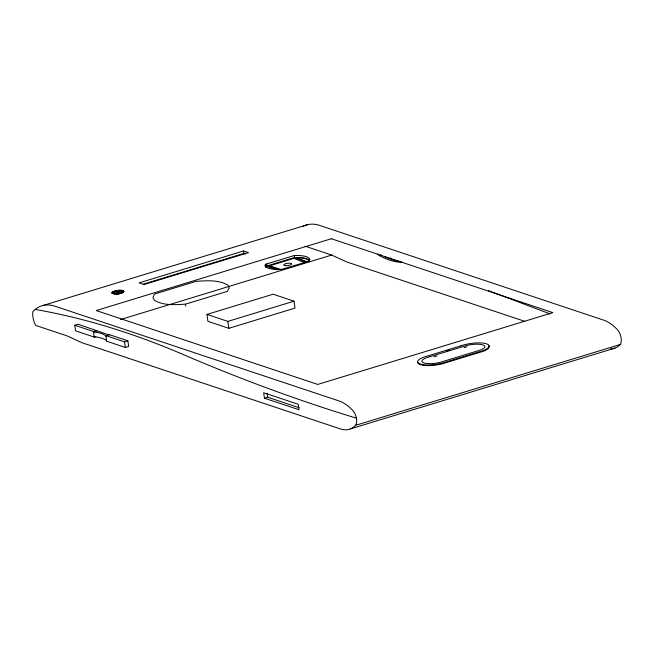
<?xml version="1.0" encoding="UTF-8"?>
<svg xmlns="http://www.w3.org/2000/svg" width="654" height="654" viewBox="0 0 654 654"><rect width="100%" height="100%" fill="white"/><g stroke="black" fill="none" stroke-linecap="round" stroke-linejoin="round"><path stroke-width="0.98" d="M265.475 264.322L265.066 265.213A22.53 6.36 -7.8 0 0 281.449 269.391L309.048 261.232L309.751 259.703A22.53 6.36 -7.8 0 0 298.739 255.501L294.308 255.518L265.475 264.322L265.344 267.192M266.145 267.094L266.709 266.284L277.345 269.832M355.457 425.362L354.623 426.244A55.843 26.626 73 0 1 340.391 428.918L82.167 342.802L67.076 335.886L35.717 325.422A12.14 5.788 73 0 1 32.921 311.557L35.21 309.416A81.742 38.97 73 0 1 55.14 306.276L339.303 401.041A56.596 26.986 73 0 1 353.029 410.769A8.862 4.226 73 0 1 356.168 417.113L356.479 418.585A8.862 4.226 73 0 1 355.457 425.362L620.066 344.535A8.862 4.226 73 0 0 621.096 337.758L620.785 336.287A8.862 4.226 73 0 0 617.638 329.943A56.596 26.986 73 0 0 603.92 320.223L319.757 225.45A81.742 38.97 73 0 0 303.137 226.374M620.066 344.535L619.24 345.418A55.843 26.626 73 0 1 610.223 348.991M43.033 305.483L307.65 224.657M243.558 250.972L139.081 282.88L144.003 284.523L248.479 252.616L243.558 250.972L243.893 253.441L245.536 253.989M143.324 284.163L243.893 253.441M265.753 266.301L294.578 257.496L299.009 257.48A22.53 6.36 -7.8 0 1 309.309 260.104M95.885 336.557L94.209 337.072L75.553 330.85L74.785 325.251L78.137 324.229L109.292 335.085L109.226 334.595L105.874 335.616L106.643 341.216L125.298 347.438L128.65 346.416L127.882 340.816L109.226 334.595M120.532 319.553L331.692 255.06L346.784 261.976L524.737 321.327M74.785 325.251L93.44 331.472L96.792 330.45M96.857 330.94L93.506 331.962A36.101 10.194 -7.8 0 1 105.94 336.115M185.474 304.167L227.388 291.365L229.268 287.825L227.886 285.16C218.452 279.56 206.729 280.705 196.2 281.31L155.08 293.867L154.189 294.611L152.971 297.603L154.344 300.268C163.606 305.794 175.117 304.723 185.474 304.167L185.744 306.146M206.975 314.419L273.127 294.21L294.03 301.183L294.979 308.108L228.826 328.308L207.923 321.335L206.975 314.419L227.878 321.392L294.03 301.183M105.874 335.616L124.53 341.838L127.882 340.816M264.437 398.196L298.96 409.715L298.216 404.278L263.685 392.76L264.437 398.196L267.641 397.215L299.287 407.777M446.339 350.961L449.257 350.07M434.043 356.806L436.962 355.915M350.405 428.91L615.013 348.083M464.103 347.626L466.833 346.808M356.389 418.159C297.488 400.248 239.691 378.772 183.128 354.493A1936.355 923.162 73 0 0 35.21 309.416M305.083 246.182L331.692 255.06M281.727 269.775L269.71 265.769L293.859 258.395L304.821 262.638M278.244 269.693L266.963 265.933L266.693 263.954M550.12 313.92L492.127 292.044M306.93 261.772L296.573 257.758L298.567 257.75A21.647 6.115 -7.8 0 1 309.146 261.788M307.47 262.499L294.578 257.496L294.308 255.518M488.432 290.556L491.203 291.668M380.857 254.717L381.298 254.962M267.143 393.594L267.641 397.215M227.878 321.392L228.826 328.308M124.53 341.838L125.298 347.438M93.44 331.472L94.209 337.072M399.071 261.289A155.227 74.008 73 0 1 384.176 256.425M417.767 362.341A17.413 4.913 -7.8 0 0 427.593 365.619A17.413 4.913 -7.8 0 0 446.003 362.659L479.08 352.555A17.413 4.913 -7.8 0 0 488.522 345.508M401.18 261.379A1.243 0.597 73 0 1 400.779 262.36A155.227 74.008 73 0 1 379.263 255.583L378.821 255.338A1.578 0.752 73 0 1 377.963 253.973M94.16 336.745A36.101 10.194 -7.8 0 1 106.594 340.889M114.802 293.384A4.104 1.161 -7.8 0 1 115.848 291.488A4.104 1.161 -7.8 0 1 121.726 291.357A4.104 1.161 -7.8 0 1 118.636 293.294M117.573 293.45A4.104 1.161 -7.8 0 1 115.586 293.491M391.321 258.338A2.076 0.989 73 0 1 390.463 257.889M122.494 290.548A6.066 1.717 -7.8 0 1 121.799 293.066M120.475 293.474A6.066 1.717 -7.8 0 1 117.418 294.022M111.989 293.294A6.066 1.717 -7.8 0 1 114.017 291.414M115.333 291.005A6.066 1.717 -7.8 0 1 116.829 290.678M122.936 290.924A5.608 1.586 -7.8 0 1 121.505 293.008M120.287 293.384A5.608 1.586 -7.8 0 1 116.036 293.981M112.431 293.213A5.608 1.586 -7.8 0 1 114.311 291.471M115.529 291.095A5.608 1.586 -7.8 0 1 116.911 290.793M429.98 356.675L426.392 357.787A13.194 3.728 -7.8 0 0 423.849 362.937A13.194 3.728 -7.8 0 0 440.093 362.357L480.363 350.053A13.194 3.728 -7.8 0 0 482.905 344.903A13.194 3.728 -7.8 0 0 466.654 345.484L429.98 356.675M331.341 238.743L96.228 310.552L317.762 384.438L552.875 312.62L331.341 238.743M460.841 345.843L427.765 355.948A17.413 4.913 -7.8 0 0 420.301 364.025A17.413 4.913 -7.8 0 0 445.914 361.997L478.99 351.893A17.413 4.913 -7.8 0 0 486.453 343.816A17.413 4.913 -7.8 0 0 460.841 345.843M285.814 265.679A4.022 1.136 -7.8 0 0 291.659 263.897A4.022 1.136 -7.8 0 0 285.569 263.734A4.022 1.136 -7.8 0 0 285.814 265.679M116.952 292.755A1.692 0.474 -7.8 0 0 119.576 292.068A1.692 0.474 -7.8 0 0 117.189 291.897A1.692 0.474 -7.8 0 0 116.952 292.755M116.927 292.591A1.692 0.474 -7.8 0 0 119.551 291.905A1.692 0.474 -7.8 0 0 117.164 291.733A1.692 0.474 -7.8 0 0 116.927 292.591M114.72 293.785A5.608 1.586 -7.8 0 0 123.426 291.504A5.608 1.586 -7.8 0 0 115.505 290.932A5.608 1.586 -7.8 0 0 114.72 293.785M115.57 293.327A4.104 1.161 -7.8 0 0 121.938 291.659A4.104 1.161 -7.8 0 0 116.142 291.234A4.104 1.161 -7.8 0 0 115.57 293.327M114.458 293.924A6.066 1.717 -7.8 0 0 123.876 291.463A6.066 1.717 -7.8 0 0 115.308 290.834A6.066 1.717 -7.8 0 0 114.458 293.924"/></g></svg>
